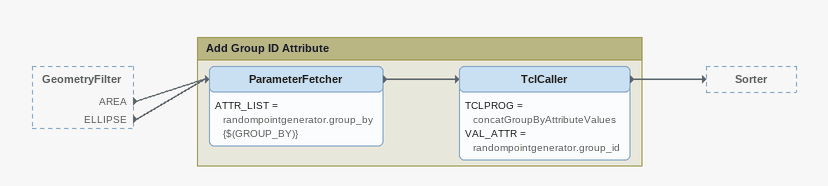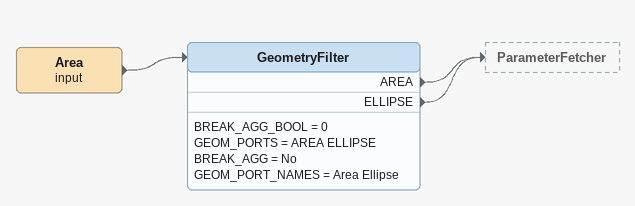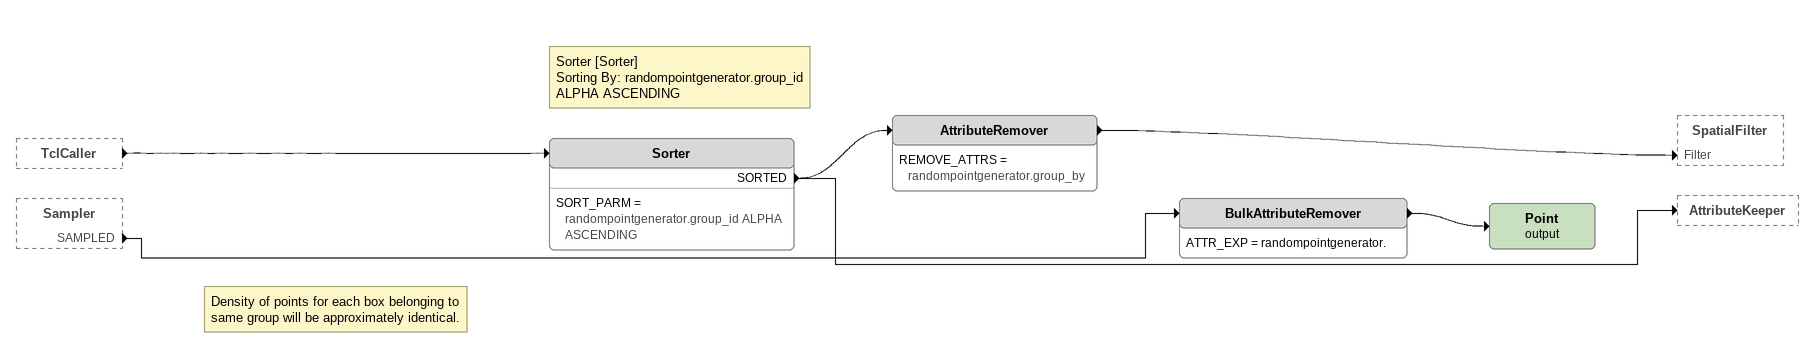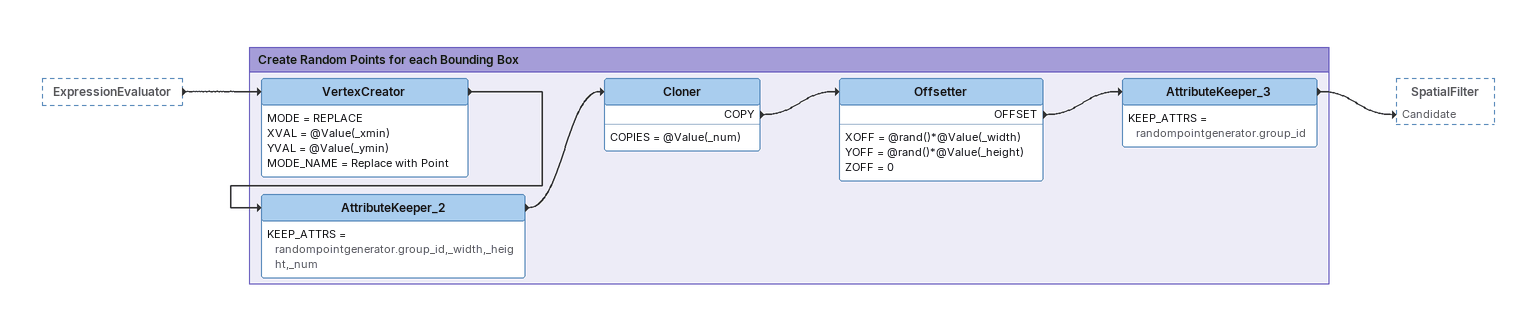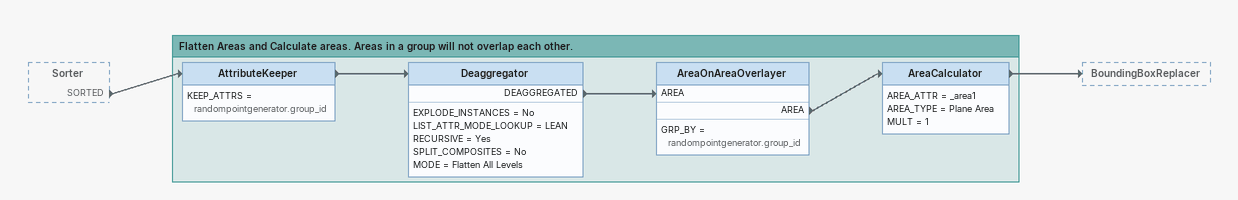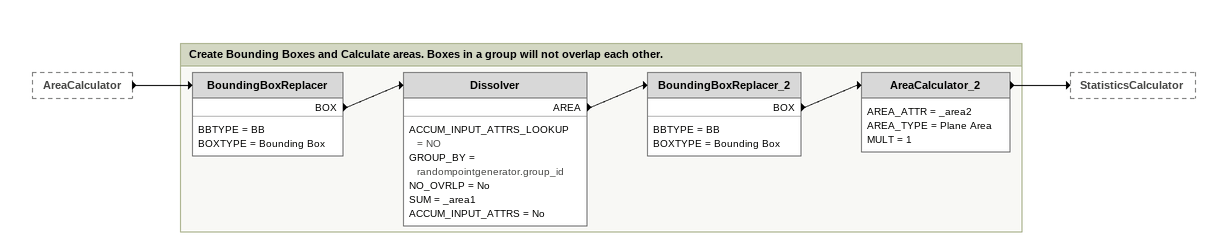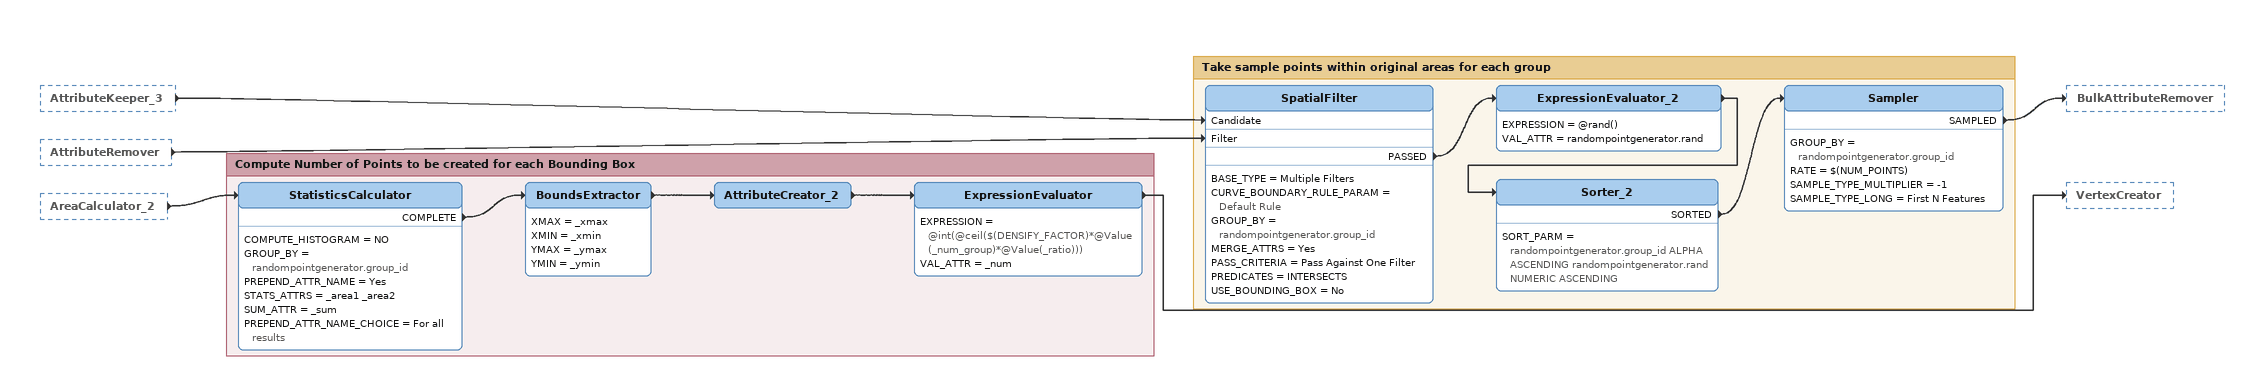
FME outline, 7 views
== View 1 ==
GeometryFilter [outside]
    AREA -> ParameterFetcher
    ELLIPSE -> ParameterFetcher

Bookmark: Add Group ID Attribute
ParameterFetcher
    ATTR_LIST = randompointgenerator.group_by {$(GROUP_BY)}
    -> TclCaller
TclCaller
    TCLPROG = concatGroupByAttributeValues
    VAL_ATTR = randompointgenerator.group_id
    -> Sorter

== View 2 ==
Area (input)
    -> GeometryFilter
GeometryFilter
    BREAK_AGG_BOOL = 0
    GEOM_PORTS = AREA ELLIPSE
    BREAK_AGG = No
    GEOM_PORT_NAMES = Area Ellipse
    AREA -> ParameterFetcher
    ELLIPSE -> ParameterFetcher

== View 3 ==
TclCaller [outside]
    -> Sorter
Sampler [outside]
    SAMPLED -> BulkAttributeRemover
Note: Density of points for each box belonging to same group will be approximately identical.
Note: Sorter [Sorter] / Sorting By: randompointgenerator.group_id ALPHA ASCENDING
Sorter
    SORT_PARM = randompointgenerator.group_id ALPHA ASCENDING
    SORTED -> AttributeKeeper
    SORTED -> AttributeRemover
AttributeRemover
    REMOVE_ATTRS = randompointgenerator.group_by
    -> SpatialFilter [Filter]
BulkAttributeRemover
    ATTR_EXP = randompointgenerator.
    -> Point (output)
Point (output)

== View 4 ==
ExpressionEvaluator [outside]
    -> VertexCreator

Bookmark: Create Random Points for each Bounding Box
VertexCreator
    MODE = REPLACE
    XVAL = @Value(_xmin)
    YVAL = @Value(_ymin)
    MODE_NAME = Replace with Point
    -> AttributeKeeper_2
AttributeKeeper_2
    KEEP_ATTRS = randompointgenerator.group_id,_width,_height,_num
    -> Cloner
Cloner
    COPIES = @Value(_num)
    COPY -> Offsetter
Offsetter
    XOFF = @rand()*@Value(_width)
    YOFF = @rand()*@Value(_height)
    ZOFF = 0
    OFFSET -> AttributeKeeper_3
AttributeKeeper_3
    KEEP_ATTRS = randompointgenerator.group_id
    -> SpatialFilter [Candidate]

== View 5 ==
Sorter [outside]
    SORTED -> AttributeKeeper

Bookmark: Flatten Areas and Calculate areas. Areas in a group will not overlap each other.
AttributeKeeper
    KEEP_ATTRS = randompointgenerator.group_id
    -> Deaggregator
Deaggregator
    EXPLODE_INSTANCES = No
    LIST_ATTR_MODE_LOOKUP = LEAN
    RECURSIVE = Yes
    SPLIT_COMPOSITES = No
    MODE = Flatten All Levels
    DEAGGREGATED -> AreaOnAreaOverlayer [AREA]
AreaOnAreaOverlayer
    GRP_BY = randompointgenerator.group_id
    AREA -> AreaCalculator
AreaCalculator
    AREA_ATTR = _area1
    AREA_TYPE = Plane Area
    MULT = 1
    -> BoundingBoxReplacer

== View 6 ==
AreaCalculator [outside]
    -> BoundingBoxReplacer

Bookmark: Create Bounding Boxes and Calculate areas. Boxes in a group will not overlap each other.
BoundingBoxReplacer
    BBTYPE = BB
    BOXTYPE = Bounding Box
    BOX -> Dissolver
Dissolver
    ACCUM_INPUT_ATTRS_LOOKUP = NO
    GROUP_BY = randompointgenerator.group_id
    NO_OVRLP = No
    SUM = _area1
    ACCUM_INPUT_ATTRS = No
    AREA -> BoundingBoxReplacer_2
BoundingBoxReplacer_2
    BBTYPE = BB
    BOXTYPE = Bounding Box
    BOX -> AreaCalculator_2
AreaCalculator_2
    AREA_ATTR = _area2
    AREA_TYPE = Plane Area
    MULT = 1
    -> StatisticsCalculator

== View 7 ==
AttributeKeeper_3 [outside]
    -> SpatialFilter [Candidate]
AttributeRemover [outside]
    -> SpatialFilter [Filter]
AreaCalculator_2 [outside]
    -> StatisticsCalculator

Bookmark: Compute Number of Points to be created for each Bounding Box
StatisticsCalculator
    COMPUTE_HISTOGRAM = NO
    GROUP_BY = randompointgenerator.group_id
    PREPEND_ATTR_NAME = Yes
    STATS_ATTRS = _area1 _area2
    SUM_ATTR = _sum
    PREPEND_ATTR_NAME_CHOICE = For all results
    COMPLETE -> BoundsExtractor
BoundsExtractor
    XMAX = _xmax
    XMIN = _xmin
    YMAX = _ymax
    YMIN = _ymin
    -> AttributeCreator_2
AttributeCreator_2
    -> ExpressionEvaluator
ExpressionEvaluator
    EXPRESSION = @int(@ceil($(DENSIFY_FACTOR)*@Value(_num_group)*@Value(_ratio)))
    VAL_ATTR = _num
    -> VertexCreator

Bookmark: Take sample points within original areas for each group
SpatialFilter
    BASE_TYPE = Multiple Filters
    CURVE_BOUNDARY_RULE_PARAM = Default Rule
    GROUP_BY = randompointgenerator.group_id
    MERGE_ATTRS = Yes
    PASS_CRITERIA = Pass Against One Filter
    PREDICATES = INTERSECTS
    USE_BOUNDING_BOX = No
    PASSED -> ExpressionEvaluator_2
ExpressionEvaluator_2
    EXPRESSION = @rand()
    VAL_ATTR = randompointgenerator.rand
    -> Sorter_2
Sorter_2
    SORT_PARM = randompointgenerator.group_id ALPHA ASCENDING randompointgenerator.rand NUMERIC ASCENDING
    SORTED -> Sampler
Sampler
    GROUP_BY = randompointgenerator.group_id
    RATE = $(NUM_POINTS)
    SAMPLE_TYPE_MULTIPLIER = -1
    SAMPLE_TYPE_LONG = First N Features
    SAMPLED -> BulkAttributeRemover
